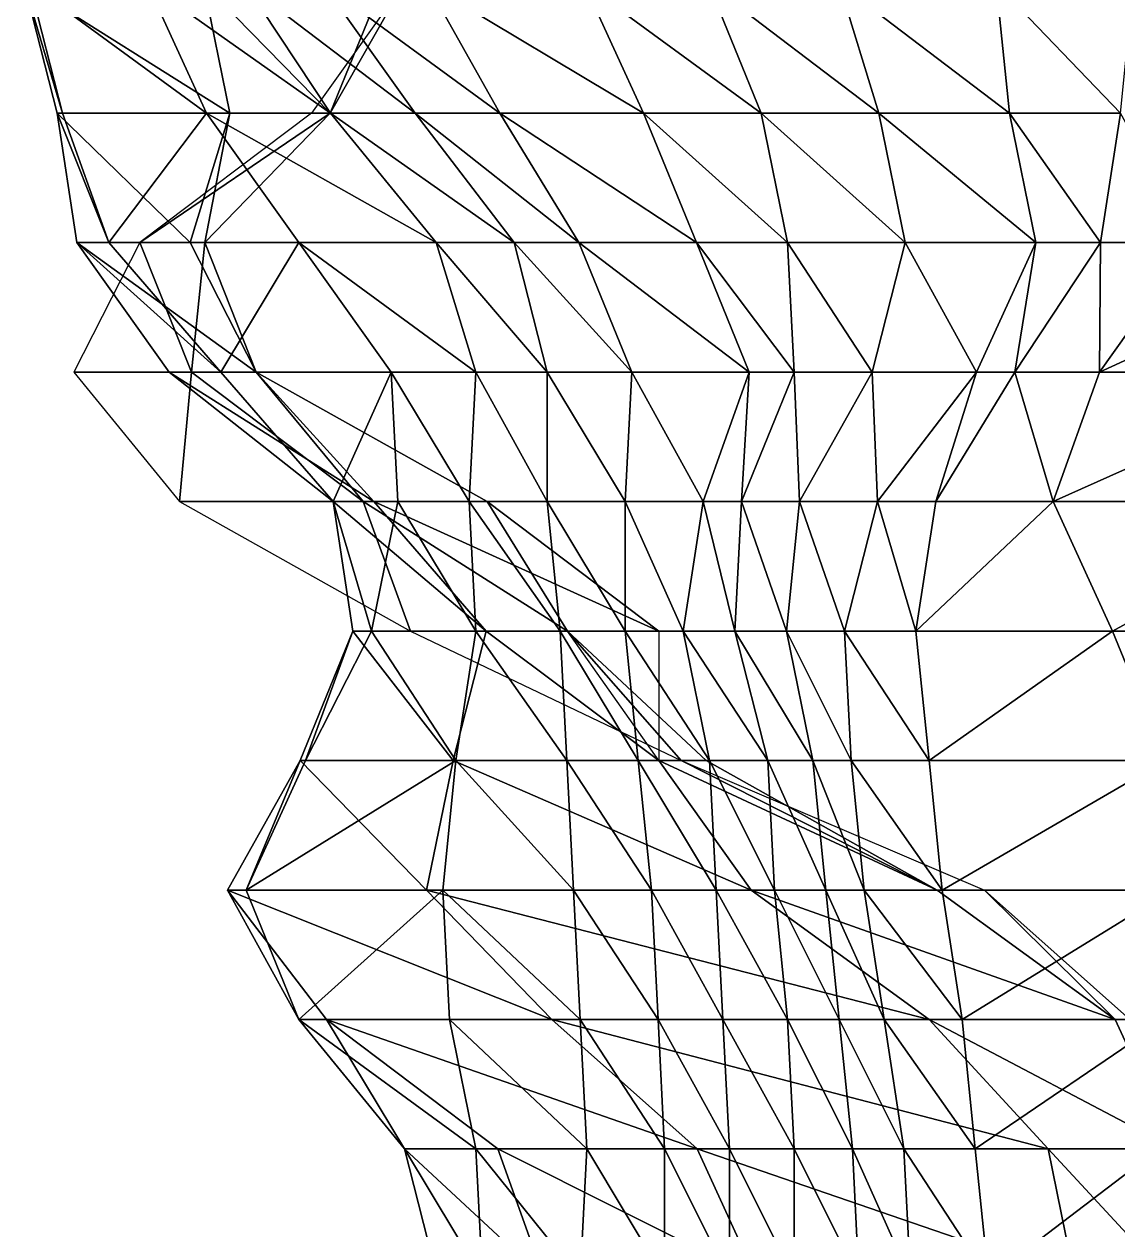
# Model space of a CAD drawing. Header units: metres. Extents: x -137 to 231, y -240 to 234.
# Drawn here: x -136 to -85.4, y 122.3 to 178.1 of the extents above; entities that cross this region are included whole.
import ezdxf

# ---------------------------------------------------------------- set-up
doc = ezdxf.new("R2010")
doc.units = ezdxf.units.M

msp = doc.modelspace()

# ---------------------------------------------------------------- linework, layer by layer
for points in [[(-126.49094, 174, -133.074), (-134.49457, 174, -144.62311), (-136.02284, 180, -145.50546), (-136.02274, 180.0001, -145.50536)], [(-126.49094, 174, -133.074), (-136.02284, 180, -145.50546), (-127.71356, 180, -133.77989), (-127.71346, 180.0001, -133.77979)], [(-136.02284, 180, -145.50546), (-134.24547, 174, -151.40749), (-135.77374, 180, -152.28984), (-135.77364, 180.0001, -152.28973)], [(-136.02284, 180, -145.50546), (-134.49457, 174, -144.62311), (-134.24547, 174, -151.40749), (-134.24536, 174.0001, -151.40738)], [(-135.77374, 180, -152.28984), (-127.57759, 174, -154.486), (-130.32849, 180, -156.07423), (-130.32838, 180.0001, -156.07413)], [(-135.77374, 180, -152.28984), (-134.24547, 174, -151.40749), (-127.57759, 174, -154.486), (-127.57749, 174.0001, -154.48589)], [(-130.32849, 180, -156.07423), (-121.82668, 174, -158.09392), (-125.80022, 180, -160.38803), (-125.80012, 180.0001, -160.38792)], [(-130.32849, 180, -156.07423), (-127.57759, 174, -154.486), (-121.82668, 174, -158.09392), (-121.826584, 174.0001, -158.09381)], [(-121.84954, 174, -123.466095), (-126.49094, 174, -133.074), (-127.71356, 180, -133.77989), (-127.71346, 180.0001, -133.77979)], [(-121.84954, 174, -123.466095), (-127.71356, 180, -133.77989), (-119.40429, 180, -122.05433), (-119.40419, 180.0001, -122.05423)], [(-125.80022, 180, -160.38803), (-117.90972, 174, -162.76065), (-122.1889, 180, -165.23125), (-122.188805, 180.0001, -165.23114)], [(-125.80022, 180, -160.38803), (-121.82668, 174, -158.09392), (-117.90972, 174, -162.76065), (-117.90962, 174.0001, -162.76054)], [(-118.43076, 180, -114.56406), (-122.709946, 174, -117.034645), (-121.84954, 174, -123.466095), (-121.84944, 174.0001, -123.465996)], [(-122.1889, 180, -165.23125), (-113.99275, 174, -167.4274), (-117.354965, 180, -169.36858), (-117.354866, 180.0001, -169.36847)], [(-122.1889, 180, -165.23125), (-117.90972, 174, -162.76065), (-113.99275, 174, -167.4274), (-113.99265, 174.0001, -167.42729)], [(-118.43076, 180, -114.56406), (-121.84954, 174, -123.466095), (-119.40429, 180, -122.05433), (-119.40419, 180.0001, -122.05423)], [(-117.354965, 180, -169.36858), (-107.324875, 174, -170.5059), (-110.07578, 180, -172.09413), (-110.07568, 180.0001, -172.09402)], [(-117.354965, 180, -169.36858), (-113.99275, 174, -167.4274), (-107.324875, 174, -170.5059), (-107.324776, 174.0001, -170.5058)], [(-110.07578, 180, -172.09413), (-101.87963, 174, -174.29028), (-104.324875, 180, -175.70206), (-104.324776, 180.0001, -175.70195)], [(-110.07578, 180, -172.09413), (-107.324875, 174, -170.5059), (-101.87963, 174, -174.29028), (-101.87953, 174.0001, -174.29018)], [(-104.324875, 180, -175.70206), (-96.43439, 174, -178.07468), (-98.26832, 180, -179.1335), (-98.26822, 180.0001, -179.13339)], [(-104.324875, 180, -175.70206), (-101.87963, 174, -174.29028), (-96.43439, 174, -178.07468), (-96.43429, 174.0001, -178.07457)], [(-98.26832, 180, -179.1335), (-90.37782, 174, -181.50613), (-90.989136, 180, -181.85907), (-90.98904, 180.0001, -181.85896)], [(-98.26832, 180, -179.1335), (-96.43439, 174, -178.07468), (-90.37782, 174, -181.50613), (-90.37772, 174.0001, -181.50603)], [(-90.989136, 180, -181.85907), (-85.238235, 174, -185.46698), (-84.62692, 180, -185.11404), (-84.62682, 180.0001, -185.11394)], [(-90.989136, 180, -181.85907), (-90.37782, 174, -181.50613), (-85.238235, 174, -185.46698), (-85.23814, 174.0001, -185.46687)], [(-128.32487, 168, -134.13283), (-133.57759, 168, -144.09369), (-134.49457, 174, -144.62311), (-134.49446, 174.0001, -144.623)], [(-128.32487, 168, -134.13283), (-134.49457, 174, -144.62311), (-126.49094, 174, -133.074), (-126.49084, 174.0001, -133.0739)], [(-134.49457, 174, -144.62311), (-132.10587, 168, -150.1722), (-134.24547, 174, -151.40749), (-134.24536, 174.0001, -151.40738)], [(-134.49457, 174, -144.62311), (-133.57759, 168, -144.09369), (-132.10587, 168, -150.1722), (-132.10576, 168.0001, -150.17209)], [(-132.10587, 168, -150.1722), (-127.57759, 174, -154.486), (-134.24547, 174, -151.40749), (-134.24536, 174.0001, -151.40738)], [(-132.10587, 168, -150.1722), (-123.29841, 168, -152.01541), (-127.57759, 174, -154.486), (-127.57749, 174.0001, -154.48589)], [(-130.657, 168, -121.62288), (-127.657005, 168, -126.81903), (-121.84954, 174, -123.466095), (-121.84944, 174.0001, -123.465996)], [(-130.657, 168, -121.62288), (-121.84954, 174, -123.466095), (-122.709946, 174, -117.034645), (-122.70985, 174.0001, -117.034546)], [(-127.657005, 168, -126.81903), (-128.32487, 168, -134.13283), (-126.49094, 174, -133.074), (-126.49084, 174.0001, -133.0739)], [(-127.657005, 168, -126.81903), (-126.49094, 174, -133.074), (-121.84954, 174, -123.466095), (-121.84944, 174.0001, -123.465996)], [(-127.57759, 174, -154.486), (-116.93619, 168, -155.27039), (-121.82668, 174, -158.09392), (-121.826584, 174.0001, -158.09381)], [(-127.57759, 174, -154.486), (-123.29841, 168, -152.01541), (-116.93619, 168, -155.27039), (-116.93609, 168.0001, -155.27028)], [(-121.82668, 174, -158.09392), (-113.324875, 168, -160.1136), (-117.90972, 174, -162.76065), (-117.90962, 174.0001, -162.76054)], [(-121.82668, 174, -158.09392), (-116.93619, 168, -155.27039), (-113.324875, 168, -160.1136), (-113.324776, 168.0001, -160.1135)], [(-117.90972, 174, -162.76065), (-110.324875, 168, -165.30975), (-113.99275, 174, -167.4274), (-113.99265, 174.0001, -167.42729)], [(-117.90972, 174, -162.76065), (-113.324875, 168, -160.1136), (-110.324875, 168, -165.30975), (-110.324776, 168.0001, -165.30965)], [(-113.99275, 174, -167.4274), (-104.87963, 168, -169.09413), (-107.324875, 174, -170.5059), (-107.324776, 174.0001, -170.5058)], [(-113.99275, 174, -167.4274), (-110.324875, 168, -165.30975), (-104.87963, 168, -169.09413), (-104.87953, 168.0001, -169.09402)], [(-107.324875, 174, -170.5059), (-100.657005, 168, -173.58441), (-101.87963, 174, -174.29028), (-101.87953, 174.0001, -174.29018)], [(-107.324875, 174, -170.5059), (-104.87963, 168, -169.09413), (-100.657005, 168, -173.58441), (-100.656906, 168.0001, -173.5843)], [(-101.87963, 174, -174.29028), (-95.211754, 168, -177.3688), (-96.43439, 174, -178.07468), (-96.43429, 174.0001, -178.07457)], [(-101.87963, 174, -174.29028), (-100.657005, 168, -173.58441), (-95.211754, 168, -177.3688), (-95.211655, 168.0001, -177.3687)], [(-96.43439, 174, -178.07468), (-89.1552, 168, -180.80025), (-90.37782, 174, -181.50613), (-90.37772, 174.0001, -181.50603)], [(-96.43439, 174, -178.07468), (-95.211754, 168, -177.3688), (-89.1552, 168, -180.80025), (-89.1551, 168.0001, -180.80014)], [(-90.37782, 174, -181.50613), (-86.1552, 168, -185.9964), (-85.238235, 174, -185.46698), (-85.23814, 174.0001, -185.46687)], [(-90.37782, 174, -181.50613), (-89.1552, 168, -180.80025), (-86.1552, 168, -185.9964), (-86.1551, 168.0001, -185.99629)], [(-85.238235, 174, -185.46698), (-86.1552, 168, -185.9964), (-81.93257, 168, -190.48666), (-81.93247, 168.0001, -190.48656)], [(-130.657, 168, -121.62288), (-133.71356, 162, -123.38759), (-128.26831, 162, -127.171974), (-128.2682, 162.0001, -127.171875)], [(-125.26832, 162, -132.36813), (-129.2984, 162, -141.62311), (-133.57759, 168, -144.09369), (-133.57748, 168.0001, -144.09358)], [(-125.26832, 162, -132.36813), (-133.57759, 168, -144.09369), (-128.32487, 168, -134.13283), (-128.32477, 168.0001, -134.13272)], [(-133.57759, 168, -144.09369), (-126.90971, 162, -147.1722), (-132.10587, 168, -150.1722), (-132.10576, 168.0001, -150.17209)], [(-133.57759, 168, -144.09369), (-129.2984, 162, -141.62311), (-126.90971, 162, -147.1722), (-126.909615, 162.0001, -147.17209)], [(-126.90971, 162, -147.1722), (-123.29841, 168, -152.01541), (-132.10587, 168, -150.1722), (-132.10576, 168.0001, -150.17209)], [(-130.657, 168, -121.62288), (-128.26831, 162, -127.171974), (-127.657005, 168, -126.81903), (-127.656906, 168.0001, -126.81893)], [(-127.657005, 168, -126.81903), (-125.26832, 162, -132.36813), (-128.32487, 168, -134.13283), (-128.32477, 168.0001, -134.13272)], [(-127.657005, 168, -126.81903), (-128.26831, 162, -127.171974), (-125.26832, 162, -132.36813), (-125.26822, 162.0001, -132.36803)], [(-126.90971, 162, -147.1722), (-119.019226, 162, -149.54482), (-123.29841, 168, -152.01541), (-123.29831, 168.0001, -152.0153)], [(-123.29841, 168, -152.01541), (-115.10225, 162, -154.21156), (-116.93619, 168, -155.27039), (-116.93609, 168.0001, -155.27028)], [(-123.29841, 168, -152.01541), (-119.019226, 162, -149.54482), (-115.10225, 162, -154.21156), (-115.10215, 162.0001, -154.21146)], [(-116.93619, 168, -155.27039), (-111.7966, 162, -159.23125), (-113.324875, 168, -160.1136), (-113.324776, 168.0001, -160.1135)], [(-116.93619, 168, -155.27039), (-115.10225, 162, -154.21156), (-111.7966, 162, -159.23125), (-111.7965, 162.0001, -159.23114)], [(-113.324875, 168, -160.1136), (-107.87963, 162, -163.89798), (-110.324875, 168, -165.30975), (-110.324776, 168.0001, -165.30965)], [(-113.324875, 168, -160.1136), (-111.7966, 162, -159.23125), (-107.87963, 162, -163.89798), (-107.87953, 162.0001, -163.89787)], [(-110.324875, 168, -165.30975), (-102.43439, 162, -167.68237), (-104.87963, 168, -169.09413), (-104.87953, 168.0001, -169.09402)], [(-110.324875, 168, -165.30975), (-107.87963, 162, -163.89798), (-102.43439, 162, -167.68237), (-102.43429, 162.0001, -167.68227)], [(-104.87963, 168, -169.09413), (-100.35135, 162, -173.40793), (-100.657005, 168, -173.58441), (-100.656906, 168.0001, -173.5843)], [(-104.87963, 168, -169.09413), (-102.43439, 162, -167.68237), (-100.35135, 162, -173.40793), (-100.35125, 162.0001, -173.40782)], [(-100.657005, 168, -173.58441), (-96.740036, 162, -178.25116), (-95.211754, 168, -177.3688), (-95.211655, 168.0001, -177.3687)], [(-100.657005, 168, -173.58441), (-100.35135, 162, -173.40793), (-96.740036, 162, -178.25116), (-96.73994, 162.0001, -178.25105)], [(-95.211754, 168, -177.3688), (-96.740036, 162, -178.25116), (-91.906105, 162, -182.38849), (-91.906006, 162.0001, -182.38838)], [(-95.211754, 168, -177.3688), (-91.906105, 162, -182.38849), (-89.1552, 168, -180.80025), (-89.1551, 168.0001, -180.80014)], [(-89.1552, 168, -180.80025), (-91.906105, 162, -182.38849), (-90.12873, 162, -188.29053), (-90.12863, 162.0001, -188.29042)], [(-89.1552, 168, -180.80025), (-90.12873, 162, -188.29053), (-86.1552, 168, -185.9964), (-86.1551, 168.0001, -185.99629)], [(-86.1552, 168, -185.9964), (-90.12873, 162, -188.29053), (-86.211754, 162, -192.95724), (-86.211655, 162.0001, -192.95714)], [(-86.1552, 168, -185.9964), (-86.211754, 162, -192.95724), (-81.93257, 168, -190.48666), (-81.93247, 168.0001, -190.48656)], [(-86.211754, 162, -192.95724), (-74.959045, 162, -193.3887), (-73.12511, 168, -192.32988), (-73.12501, 168.0001, -192.32977)], [(-86.211754, 162, -192.95724), (-73.12511, 168, -192.32988), (-81.93257, 168, -190.48666), (-81.93247, 168.0001, -190.48656)], [(-128.26831, 162, -127.171974), (-133.71356, 162, -123.38759), (-128.82307, 156, -120.56406), (-128.82297, 156.0001, -120.56396)], [(-119.823074, 156, -136.15251), (-129.2984, 162, -141.62311), (-125.26832, 162, -132.36813), (-125.26822, 162.0001, -132.36803)], [(-121.71356, 156, -144.1722), (-126.90971, 162, -147.1722), (-129.2984, 162, -141.62311), (-129.2983, 162.0001, -141.623)], [(-121.71356, 156, -144.1722), (-129.2984, 162, -141.62311), (-119.823074, 156, -136.15251), (-119.822975, 156.0001, -136.1524)], [(-128.26831, 162, -127.171974), (-128.82307, 156, -120.56406), (-120.32126, 156, -122.58374), (-120.32116, 156.0001, -122.58364)], [(-125.26832, 162, -132.36813), (-128.26831, 162, -127.171974), (-120.32126, 156, -122.58374), (-120.32116, 156.0001, -122.58364)], [(-119.019226, 162, -149.54482), (-126.90971, 162, -147.1722), (-121.71356, 156, -144.1722), (-121.71346, 156.0001, -144.17209)], [(-125.26832, 162, -132.36813), (-120.32126, 156, -122.58374), (-114.57036, 156, -126.19166), (-114.57026, 156.0001, -126.19156)], [(-119.823074, 156, -136.15251), (-125.26832, 162, -132.36813), (-114.57036, 156, -126.19166), (-114.57026, 156.0001, -126.19156)], [(-119.019226, 162, -149.54482), (-121.71356, 156, -144.1722), (-118.71356, 156, -149.36835), (-118.71346, 156.0001, -149.36824)], [(-119.019226, 162, -149.54482), (-115.40791, 156, -154.38803), (-115.10225, 162, -154.21156), (-115.10215, 162.0001, -154.21146)], [(-119.019226, 162, -149.54482), (-118.71356, 156, -149.36835), (-115.40791, 156, -154.38803), (-115.407814, 156.0001, -154.38792)], [(-115.10225, 162, -154.21156), (-115.40791, 156, -154.38803), (-111.7966, 156, -159.23125), (-111.7965, 156.0001, -159.23114)], [(-115.10225, 162, -154.21156), (-111.7966, 156, -159.23125), (-111.7966, 162, -159.23125), (-111.7965, 162.0001, -159.23114)], [(-111.7966, 162, -159.23125), (-108.18529, 156, -164.07446), (-107.87963, 162, -163.89798), (-107.87953, 162.0001, -163.89787)], [(-111.7966, 162, -159.23125), (-111.7966, 156, -159.23125), (-108.18529, 156, -164.07446), (-108.18519, 156.0001, -164.07436)], [(-107.87963, 162, -163.89798), (-108.18529, 156, -164.07446), (-104.573975, 156, -168.91766), (-104.573875, 156.0001, -168.91756)], [(-107.87963, 162, -163.89798), (-104.573975, 156, -168.91766), (-102.43439, 162, -167.68237), (-102.43429, 162.0001, -167.68227)], [(-102.43439, 162, -167.68237), (-104.573975, 156, -168.91766), (-102.7966, 156, -174.8197), (-102.7965, 156.0001, -174.8196)], [(-102.43439, 162, -167.68237), (-102.7966, 156, -174.8197), (-100.35135, 162, -173.40793), (-100.35125, 162.0001, -173.40782)], [(-100.35135, 162, -173.40793), (-102.7966, 156, -174.8197), (-100.10226, 156, -180.19232), (-100.10216, 156.0001, -180.19221)], [(-100.35135, 162, -173.40793), (-100.10226, 156, -180.19232), (-96.740036, 162, -178.25116), (-96.73994, 162.0001, -178.25105)], [(-96.740036, 162, -178.25116), (-100.10226, 156, -180.19232), (-96.490944, 156, -185.03554), (-96.490845, 156.0001, -185.03543)], [(-96.740036, 162, -178.25116), (-96.490944, 156, -185.03554), (-91.906105, 162, -182.38849), (-91.906006, 162.0001, -182.38838)], [(-91.906105, 162, -182.38849), (-96.490944, 156, -185.03554), (-93.7966, 156, -190.40817), (-93.7965, 156.0001, -190.40807)], [(-91.906105, 162, -182.38849), (-93.7966, 156, -190.40817), (-90.12873, 162, -188.29053), (-90.12863, 162.0001, -188.29042)], [(-90.12873, 162, -188.29053), (-93.7966, 156, -190.40817), (-88.35135, 156, -194.19255), (-88.35125, 156.0001, -194.19244)], [(-90.12873, 162, -188.29053), (-88.35135, 156, -194.19255), (-86.211754, 162, -192.95724), (-86.211655, 162.0001, -192.95714)], [(-88.35135, 156, -194.19255), (-74.65338, 156, -193.21222), (-74.959045, 162, -193.3887), (-74.95895, 162.0001, -193.3886)], [(-88.35135, 156, -194.19255), (-74.959045, 162, -193.3887), (-86.211754, 162, -192.95724), (-86.211655, 162.0001, -192.95714)], [(-120.32126, 156, -122.58374), (-128.82307, 156, -120.56406), (-118.12511, 150, -114.38759), (-118.12501, 150.0001, -114.38749)], [(-114.626915, 150, -133.15251), (-120.7966, 150, -143.64279), (-121.71356, 156, -144.1722), (-121.71346, 156.0001, -144.17209)], [(-114.626915, 150, -133.15251), (-121.71356, 156, -144.1722), (-119.823074, 156, -136.15251), (-119.822975, 156.0001, -136.1524)], [(-121.71356, 156, -144.1722), (-119.93619, 150, -150.07423), (-118.71356, 156, -149.36835), (-118.71346, 156.0001, -149.36824)], [(-121.71356, 156, -144.1722), (-120.7966, 150, -143.64279), (-119.93619, 150, -150.07423), (-119.93609, 150.0001, -150.07413)], [(-120.32126, 156, -122.58374), (-118.12511, 150, -114.38759), (-110.84592, 150, -117.11315), (-110.84582, 150.0001, -117.11305)], [(-114.57036, 156, -126.19166), (-120.32126, 156, -122.58374), (-110.84592, 150, -117.11315), (-110.84582, 150.0001, -117.11305)], [(-118.71356, 156, -149.36835), (-119.93619, 150, -150.07423), (-115.10225, 150, -154.21156), (-115.10215, 150.0001, -154.21146)], [(-106.62329, 150, -121.603424), (-114.626915, 150, -133.15251), (-119.823074, 156, -136.15251), (-119.822975, 156.0001, -136.1524)], [(-106.62329, 150, -121.603424), (-119.823074, 156, -136.15251), (-114.57036, 156, -126.19166), (-114.57026, 156.0001, -126.19156)], [(-118.71356, 156, -149.36835), (-115.10225, 150, -154.21156), (-115.40791, 156, -154.38803), (-115.407814, 156.0001, -154.38792)], [(-115.40791, 156, -154.38803), (-111.18529, 150, -158.8783), (-111.7966, 156, -159.23125), (-111.7965, 156.0001, -159.23114)], [(-115.40791, 156, -154.38803), (-115.10225, 150, -154.21156), (-111.18529, 150, -158.8783), (-111.18519, 150.0001, -158.87819)], [(-114.57036, 156, -126.19166), (-110.84592, 150, -117.11315), (-106.62329, 150, -121.603424), (-106.62319, 150.0001, -121.603325)], [(-111.7966, 156, -159.23125), (-108.18529, 150, -164.07446), (-108.18529, 156, -164.07446), (-108.18519, 156.0001, -164.07436)], [(-111.7966, 156, -159.23125), (-111.18529, 150, -158.8783), (-108.18529, 150, -164.07446), (-108.18519, 150.0001, -164.07436)], [(-108.18529, 156, -164.07446), (-105.490944, 150, -169.44708), (-104.573975, 156, -168.91766), (-104.573875, 156.0001, -168.91756)], [(-108.18529, 156, -164.07446), (-108.18529, 150, -164.07446), (-105.490944, 150, -169.44708), (-105.490845, 150.0001, -169.44698)], [(-104.573975, 156, -168.91766), (-105.490944, 150, -169.44708), (-103.10225, 150, -174.99617), (-103.10215, 150.0001, -174.99606)], [(-104.573975, 156, -168.91766), (-103.10225, 150, -174.99617), (-102.7966, 156, -174.8197), (-102.7965, 156.0001, -174.8196)], [(-102.7966, 156, -174.8197), (-103.10225, 150, -174.99617), (-100.71357, 150, -180.54526), (-100.71347, 150.0001, -180.54515)], [(-102.7966, 156, -174.8197), (-100.71357, 150, -180.54526), (-100.10226, 156, -180.19232), (-100.10216, 156.0001, -180.19221)], [(-100.10226, 156, -180.19232), (-100.71357, 150, -180.54526), (-98.019226, 150, -185.9179), (-98.01913, 150.0001, -185.91779)], [(-100.10226, 156, -180.19232), (-98.019226, 150, -185.9179), (-96.490944, 156, -185.03554), (-96.490845, 156.0001, -185.03543)], [(-96.490944, 156, -185.03554), (-98.019226, 150, -185.9179), (-94.71357, 150, -190.93758), (-94.71347, 150.0001, -190.93747)], [(-96.490944, 156, -185.03554), (-94.71357, 150, -190.93758), (-93.7966, 156, -190.40817), (-93.7965, 156.0001, -190.40807)], [(-94.71357, 150, -190.93758), (-85.60045, 150, -192.60431), (-88.35135, 156, -194.19255), (-88.35125, 156.0001, -194.19244)], [(-94.71357, 150, -190.93758), (-88.35135, 156, -194.19255), (-93.7966, 156, -190.40817), (-93.7965, 156.0001, -190.40807)], [(-85.60045, 150, -192.60431), (-74.65338, 156, -193.21222), (-88.35135, 156, -194.19255), (-88.35125, 156.0001, -194.19244)], [(-85.60045, 150, -192.60431), (-67.6233, 150, -189.15341), (-74.65338, 156, -193.21222), (-74.65328, 156.0001, -193.21211)], [(-116.1552, 144, -134.03487), (-123.241844, 144, -145.05455), (-120.7966, 150, -143.64279), (-120.7965, 150.0001, -143.64268)], [(-120.7966, 150, -143.64279), (-123.241844, 144, -145.05455), (-122.99275, 144, -151.83893), (-122.99265, 144.0001, -151.83882)], [(-120.7966, 150, -143.64279), (-122.99275, 144, -151.83893), (-119.93619, 150, -150.07423), (-119.93609, 150.0001, -150.07413)], [(-119.93619, 150, -150.07423), (-122.99275, 144, -151.83893), (-116.019226, 144, -154.74097), (-116.01913, 144.0001, -154.74086)], [(-116.1552, 144, -134.03487), (-120.7966, 150, -143.64279), (-114.626915, 150, -133.15251), (-114.626816, 150.0001, -133.1524)], [(-119.93619, 150, -150.07423), (-116.019226, 144, -154.74097), (-115.10225, 150, -154.21156), (-115.10215, 150.0001, -154.21146)], [(-110.84592, 150, -117.11315), (-118.12511, 150, -114.38759), (-105.593216, 144, -107.1523), (-105.59312, 144.0001, -107.1522)], [(-106.62329, 144, -121.603424), (-116.1552, 144, -134.03487), (-114.626915, 150, -133.15251), (-114.626816, 150.0001, -133.1524)], [(-115.10225, 150, -154.21156), (-116.019226, 144, -154.74097), (-110.87963, 144, -158.70183), (-110.87953, 144.0001, -158.70172)], [(-115.10225, 150, -154.21156), (-110.87963, 144, -158.70183), (-111.18529, 150, -158.8783), (-111.18519, 150.0001, -158.87819)], [(-106.62329, 144, -121.603424), (-114.626915, 150, -133.15251), (-106.62329, 150, -121.603424), (-106.62319, 150.0001, -121.603325)], [(-111.18529, 150, -158.8783), (-107.573975, 144, -163.72151), (-108.18529, 150, -164.07446), (-108.18519, 150.0001, -164.07436)], [(-111.18529, 150, -158.8783), (-110.87963, 144, -158.70183), (-107.573975, 144, -163.72151), (-107.573875, 144.0001, -163.7214)], [(-104.42714, 144, -113.40727), (-106.62329, 144, -121.603424), (-110.84592, 150, -117.11315), (-110.84582, 150.0001, -117.11305)], [(-110.84592, 150, -117.11315), (-105.593216, 144, -107.1523), (-104.42714, 144, -113.40727), (-104.42704, 144.0001, -113.40717)], [(-108.18529, 150, -164.07446), (-104.26832, 144, -168.7412), (-105.490944, 150, -169.44708), (-105.490845, 150.0001, -169.44698)], [(-108.18529, 150, -164.07446), (-107.573975, 144, -163.72151), (-104.26832, 144, -168.7412), (-104.26822, 144.0001, -168.74109)], [(-105.490944, 150, -169.44708), (-101.573975, 144, -174.11382), (-103.10225, 150, -174.99617), (-103.10215, 150.0001, -174.99606)], [(-105.490944, 150, -169.44708), (-104.26832, 144, -168.7412), (-101.573975, 144, -174.11382), (-101.573875, 144.0001, -174.11371)], [(-103.10225, 150, -174.99617), (-99.490944, 144, -179.83939), (-100.71357, 150, -180.54526), (-100.71347, 150.0001, -180.54515)], [(-103.10225, 150, -174.99617), (-101.573975, 144, -174.11382), (-99.490944, 144, -179.83939), (-99.490845, 144.0001, -179.83928)], [(-100.71357, 150, -180.54526), (-97.71357, 144, -185.74142), (-98.019226, 150, -185.9179), (-98.01913, 150.0001, -185.91779)], [(-100.71357, 150, -180.54526), (-99.490944, 144, -179.83939), (-97.71357, 144, -185.74142), (-97.71347, 144.0001, -185.74132)], [(-98.019226, 150, -185.9179), (-94.10226, 144, -190.58463), (-94.71357, 150, -190.93758), (-94.71347, 150.0001, -190.93747)], [(-98.019226, 150, -185.9179), (-97.71357, 144, -185.74142), (-94.10226, 144, -190.58463), (-94.10216, 144.0001, -190.58452)], [(-94.10226, 144, -190.58463), (-85.60045, 150, -192.60431), (-94.71357, 150, -190.93758), (-94.71347, 150.0001, -190.93747)], [(-94.10226, 144, -190.58463), (-83.1552, 144, -191.19255), (-85.60045, 150, -192.60431), (-85.60035, 150.0001, -192.6042)], [(-83.1552, 144, -191.19255), (-67.6233, 150, -189.15341), (-85.60045, 150, -192.60431), (-85.60035, 150.0001, -192.6042)], [(-117.37782, 138, -134.74075), (-126.604065, 138, -146.99573), (-123.241844, 144, -145.05455), (-123.241745, 144.0001, -145.05444)], [(-123.241844, 144, -145.05455), (-126.604065, 138, -146.99573), (-125.74365, 138, -153.42717), (-125.74355, 138.0001, -153.42706)], [(-123.241844, 144, -145.05455), (-125.74365, 138, -153.42717), (-122.99275, 144, -151.83893), (-122.99265, 144.0001, -151.83882)], [(-125.74365, 138, -153.42717), (-116.63054, 138, -155.09392), (-116.019226, 144, -154.74097), (-116.01913, 144.0001, -154.74086)], [(-125.74365, 138, -153.42717), (-116.019226, 144, -154.74097), (-122.99275, 144, -151.83893), (-122.99265, 144.0001, -151.83882)], [(-117.37782, 138, -134.74075), (-123.241844, 144, -145.05455), (-116.1552, 144, -134.03487), (-116.1551, 144.0001, -134.03476)], [(-102.34412, 138, -119.132835), (-117.37782, 138, -134.74075), (-116.1552, 144, -134.03487), (-116.1551, 144.0001, -134.03476)], [(-116.019226, 144, -154.74097), (-116.63054, 138, -155.09392), (-110.573975, 138, -158.52536), (-110.573875, 138.0001, -158.52525)], [(-102.34412, 138, -119.132835), (-116.1552, 144, -134.03487), (-106.62329, 144, -121.603424), (-106.62319, 144.0001, -121.603325)], [(-116.019226, 144, -154.74097), (-110.573975, 138, -158.52536), (-110.87963, 144, -158.70183), (-110.87953, 144.0001, -158.70172)], [(-110.87963, 144, -158.70183), (-106.96266, 138, -163.36858), (-107.573975, 144, -163.72151), (-107.573875, 144.0001, -163.7214)], [(-110.87963, 144, -158.70183), (-110.573975, 138, -158.52536), (-106.96266, 138, -163.36858), (-106.96256, 138.0001, -163.36847)], [(-107.573975, 144, -163.72151), (-103.96266, 138, -168.56473), (-104.26832, 144, -168.7412), (-104.26822, 144.0001, -168.74109)], [(-107.573975, 144, -163.72151), (-106.96266, 138, -163.36858), (-103.96266, 138, -168.56473), (-103.96256, 138.0001, -168.56462)], [(-93.72919, 138, -107.230804), (-102.34412, 138, -119.132835), (-106.62329, 144, -121.603424), (-106.62319, 144.0001, -121.603325)], [(-93.72919, 138, -107.230804), (-106.62329, 144, -121.603424), (-104.42714, 144, -113.40727), (-104.42704, 144.0001, -113.40717)], [(-93.72919, 138, -107.230804), (-104.42714, 144, -113.40727), (-105.593216, 144, -107.1523), (-105.59312, 144.0001, -107.1522)], [(-93.72919, 138, -107.230804), (-105.593216, 144, -107.1523), (-91.53303, 138, -99.034645), (-91.53293, 138.0001, -99.034546)], [(-104.26832, 144, -168.7412), (-101.26832, 138, -173.93735), (-101.573975, 144, -174.11382), (-101.573875, 144.0001, -174.11371)], [(-104.26832, 144, -168.7412), (-103.96266, 138, -168.56473), (-101.26832, 138, -173.93735), (-101.26822, 138.0001, -173.93724)], [(-101.573975, 144, -174.11382), (-98.87963, 138, -179.48645), (-99.490944, 144, -179.83939), (-99.490845, 144.0001, -179.83928)], [(-101.573975, 144, -174.11382), (-101.26832, 138, -173.93735), (-98.87963, 138, -179.48645), (-98.87953, 138.0001, -179.48634)], [(-99.490944, 144, -179.83939), (-97.10226, 138, -185.38847), (-97.71357, 144, -185.74142), (-97.71347, 144.0001, -185.74132)], [(-99.490944, 144, -179.83939), (-98.87963, 138, -179.48645), (-97.10226, 138, -185.38847), (-97.10216, 138.0001, -185.38837)], [(-97.71357, 144, -185.74142), (-93.490944, 138, -190.23169), (-94.10226, 144, -190.58463), (-94.10216, 144.0001, -190.58452)], [(-97.71357, 144, -185.74142), (-97.10226, 138, -185.38847), (-93.490944, 138, -190.23169), (-93.490845, 138.0001, -190.23158)], [(-93.490944, 138, -190.23169), (-83.1552, 144, -191.19255), (-94.10226, 144, -190.58463), (-94.10216, 144.0001, -190.58452)], [(-93.490944, 138, -190.23169), (-82.84955, 138, -191.01608), (-83.1552, 144, -191.19255), (-83.1551, 144.0001, -191.19244)], [(-111.57036, 132, -131.38782), (-122.019226, 132, -144.34866), (-126.604065, 138, -146.99573), (-126.603966, 138.0001, -146.99562)], [(-111.57036, 132, -131.38782), (-126.604065, 138, -146.99573), (-117.37782, 138, -134.74075), (-117.37772, 138.0001, -134.74065)], [(-126.604065, 138, -146.99573), (-123.29841, 132, -152.01541), (-125.74365, 138, -153.42717), (-125.74355, 138.0001, -153.42706)], [(-126.604065, 138, -146.99573), (-122.019226, 132, -144.34866), (-123.29841, 132, -152.01541), (-123.29831, 132.0001, -152.0153)], [(-123.29841, 132, -152.01541), (-116.63054, 138, -155.09392), (-125.74365, 138, -153.42717), (-125.74355, 138.0001, -153.42706)], [(-123.29841, 132, -152.01541), (-116.324875, 132, -154.91745), (-116.63054, 138, -155.09392), (-116.63044, 138.0001, -155.09381)], [(-94.0914, 132, -114.368126), (-111.57036, 132, -131.38782), (-117.37782, 138, -134.74075), (-117.37772, 138.0001, -134.74065)], [(-94.0914, 132, -114.368126), (-117.37782, 138, -134.74075), (-102.34412, 138, -119.132835), (-102.34402, 138.0001, -119.13274)], [(-116.63054, 138, -155.09392), (-110.26832, 132, -158.34889), (-110.573975, 138, -158.52536), (-110.573875, 138.0001, -158.52525)], [(-116.63054, 138, -155.09392), (-116.324875, 132, -154.91745), (-110.26832, 132, -158.34889), (-110.26822, 132.0001, -158.34879)], [(-110.573975, 138, -158.52536), (-106.657005, 132, -163.19211), (-106.96266, 138, -163.36858), (-106.96256, 138.0001, -163.36847)], [(-110.573975, 138, -158.52536), (-110.26832, 132, -158.34889), (-106.657005, 132, -163.19211), (-106.656906, 132.0001, -163.192)], [(-106.96266, 138, -163.36858), (-103.657005, 132, -168.38826), (-103.96266, 138, -168.56473), (-103.96256, 138.0001, -168.56462)], [(-106.96266, 138, -163.36858), (-106.657005, 132, -163.19211), (-103.657005, 132, -168.38826), (-103.656906, 132.0001, -168.38815)], [(-103.96266, 138, -168.56473), (-100.657005, 132, -173.58441), (-101.26832, 138, -173.93735), (-101.26822, 138.0001, -173.93724)], [(-103.96266, 138, -168.56473), (-103.657005, 132, -168.38826), (-100.657005, 132, -173.58441), (-100.656906, 132.0001, -173.5843)], [(-85.47647, 132, -102.466095), (-94.0914, 132, -114.368126), (-102.34412, 138, -119.132835), (-102.34402, 138.0001, -119.13274)], [(-85.47647, 132, -102.466095), (-102.34412, 138, -119.132835), (-93.72919, 138, -107.230804), (-93.72909, 138.0001, -107.230705)], [(-101.26832, 138, -173.93735), (-98.26832, 132, -179.1335), (-98.87963, 138, -179.48645), (-98.87953, 138.0001, -179.48634)], [(-101.26832, 138, -173.93735), (-100.657005, 132, -173.58441), (-98.26832, 132, -179.1335), (-98.26822, 132.0001, -179.13339)], [(-98.87963, 138, -179.48645), (-96.18529, 132, -184.85907), (-97.10226, 138, -185.38847), (-97.10216, 138.0001, -185.38837)], [(-98.87963, 138, -179.48645), (-98.26832, 132, -179.1335), (-96.18529, 132, -184.85907), (-96.18519, 132.0001, -184.85896)], [(-97.10226, 138, -185.38847), (-92.573975, 132, -189.70229), (-93.490944, 138, -190.23169), (-93.490845, 138.0001, -190.23158)], [(-97.10226, 138, -185.38847), (-96.18529, 132, -184.85907), (-92.573975, 132, -189.70229), (-92.573875, 132.0001, -189.70218)], [(-85.47647, 132, -102.466095), (-93.72919, 138, -107.230804), (-91.53303, 138, -99.034645), (-91.53293, 138.0001, -99.034546)], [(-92.573975, 132, -189.70229), (-82.84955, 138, -191.01608), (-93.490944, 138, -190.23169), (-93.490845, 138.0001, -190.23158)], [(-92.573975, 132, -189.70229), (-83.1552, 132, -191.19255), (-82.84955, 138, -191.01608), (-82.84945, 138.0001, -191.01598)], [(-85.47647, 132, -102.466095), (-91.53303, 138, -99.034645), (-84.80859, 132, -95.1523), (-84.808495, 132.0001, -95.1522)], [(-118.40791, 126, -149.19188), (-123.29841, 132, -152.01541), (-122.019226, 132, -144.34866), (-122.01913, 132.0001, -144.34856)], [(-123.29841, 132, -152.01541), (-115.10225, 126, -154.21156), (-116.324875, 132, -154.91745), (-116.324776, 132.0001, -154.91734)], [(-123.29841, 132, -152.01541), (-118.40791, 126, -149.19188), (-115.10225, 126, -154.21156), (-115.10215, 126.0001, -154.21146)], [(-104.84592, 126, -127.505455), (-114.07217, 126, -139.76044), (-122.019226, 132, -144.34866), (-122.01913, 132.0001, -144.34856)], [(-104.84592, 126, -127.505455), (-122.019226, 132, -144.34866), (-111.57036, 132, -131.38782), (-111.57026, 132.0001, -131.38771)], [(-118.40791, 126, -149.19188), (-122.019226, 132, -144.34866), (-114.07217, 126, -139.76044), (-114.07207, 126.0001, -139.76033)], [(-116.324875, 132, -154.91745), (-109.96266, 126, -158.17242), (-110.26832, 132, -158.34889), (-110.26822, 132.0001, -158.34879)], [(-116.324875, 132, -154.91745), (-115.10225, 126, -154.21156), (-109.96266, 126, -158.17242), (-109.96256, 126.0001, -158.17232)], [(-88.58959, 126, -111.19166), (-104.84592, 126, -127.505455), (-111.57036, 132, -131.38782), (-111.57026, 132.0001, -131.38771)], [(-88.58959, 126, -111.19166), (-111.57036, 132, -131.38782), (-94.0914, 132, -114.368126), (-94.0913, 132.0001, -114.36803)], [(-110.26832, 132, -158.34889), (-106.35135, 126, -163.01562), (-106.657005, 132, -163.19211), (-106.656906, 132.0001, -163.192)], [(-110.26832, 132, -158.34889), (-109.96266, 126, -158.17242), (-106.35135, 126, -163.01562), (-106.35125, 126.0001, -163.01552)], [(-106.657005, 132, -163.19211), (-103.35135, 126, -168.21179), (-103.657005, 132, -168.38826), (-103.656906, 132.0001, -168.38815)], [(-106.657005, 132, -163.19211), (-106.35135, 126, -163.01562), (-103.35135, 126, -168.21179), (-103.35125, 126.0001, -168.21169)], [(-103.657005, 132, -168.38826), (-100.35135, 126, -173.40793), (-100.657005, 132, -173.58441), (-100.656906, 132.0001, -173.5843)], [(-103.657005, 132, -168.38826), (-103.35135, 126, -168.21179), (-100.35135, 126, -173.40793), (-100.35125, 126.0001, -173.40782)], [(-100.657005, 132, -173.58441), (-97.657005, 126, -178.78056), (-98.26832, 132, -179.1335), (-98.26822, 132.0001, -179.13339)], [(-100.657005, 132, -173.58441), (-100.35135, 126, -173.40793), (-97.657005, 126, -178.78056), (-97.656906, 126.0001, -178.78046)], [(-98.26832, 132, -179.1335), (-95.26832, 126, -184.32965), (-96.18529, 132, -184.85907), (-96.18519, 132.0001, -184.85896)], [(-98.26832, 132, -179.1335), (-97.657005, 126, -178.78056), (-95.26832, 126, -184.32965), (-95.26822, 126.0001, -184.32954)], [(-96.18529, 132, -184.85907), (-91.96266, 126, -189.34933), (-92.573975, 132, -189.70229), (-92.573875, 132.0001, -189.70218)], [(-96.18529, 132, -184.85907), (-95.26832, 126, -184.32965), (-91.96266, 126, -189.34933), (-91.96256, 126.0001, -189.34923)], [(-82.72557, 126, -100.87786), (-88.58959, 126, -111.19166), (-94.0914, 132, -114.368126), (-94.0913, 132.0001, -114.36803)], [(-82.72557, 126, -100.87786), (-94.0914, 132, -114.368126), (-85.47647, 132, -102.466095), (-85.47637, 132.0001, -102.465996)], [(-91.96266, 126, -189.34933), (-83.1552, 132, -191.19255), (-92.573975, 132, -189.70229), (-92.573875, 132.0001, -189.70218)], [(-91.96266, 126, -189.34933), (-83.46086, 126, -191.36902), (-83.1552, 132, -191.19255), (-83.1551, 132.0001, -191.19244)], [(-84.80859, 132, -95.1523), (-82.72557, 126, -100.87786), (-85.47647, 132, -102.466095), (-85.47637, 132.0001, -102.465996)], [(-111.93257, 120, -138.52513), (-116.87963, 120, -148.30952), (-118.40791, 126, -149.19188), (-118.407814, 126.0001, -149.19177)], [(-111.93257, 120, -138.52513), (-118.40791, 126, -149.19188), (-114.07217, 126, -139.76044), (-114.07207, 126.0001, -139.76033)], [(-118.40791, 126, -149.19188), (-114.7966, 120, -154.0351), (-115.10225, 126, -154.21156), (-115.10215, 126.0001, -154.21146)], [(-118.40791, 126, -149.19188), (-116.87963, 120, -148.30952), (-114.7966, 120, -154.0351), (-114.7965, 120.0001, -154.03499)], [(-115.10225, 126, -154.21156), (-110.26832, 120, -158.34889), (-109.96266, 126, -158.17242), (-109.96256, 126.0001, -158.17232)], [(-115.10225, 126, -154.21156), (-114.7966, 120, -154.0351), (-110.26832, 120, -158.34889), (-110.26822, 120.0001, -158.34879)], [(-102.09502, 120, -125.91722), (-111.93257, 120, -138.52513), (-114.07217, 126, -139.76044), (-114.07207, 126.0001, -139.76033)], [(-102.09502, 120, -125.91722), (-114.07217, 126, -139.76044), (-104.84592, 126, -127.505455), (-104.84582, 126.0001, -127.505356)], [(-109.96266, 126, -158.17242), (-110.26832, 120, -158.34889), (-106.35135, 120, -163.01562), (-106.35125, 120.0001, -163.01552)], [(-109.96266, 126, -158.17242), (-106.35135, 120, -163.01562), (-106.35135, 126, -163.01562), (-106.35125, 126.0001, -163.01552)], [(-106.35135, 126, -163.01562), (-103.35135, 120, -168.21179), (-103.35135, 126, -168.21179), (-103.35125, 126.0001, -168.21169)], [(-106.35135, 126, -163.01562), (-106.35135, 120, -163.01562), (-103.35135, 120, -168.21179), (-103.35125, 120.0001, -168.21169)], [(-87.36697, 120, -110.48578), (-102.09502, 120, -125.91722), (-104.84592, 126, -127.505455), (-104.84582, 126.0001, -127.505356)], [(-87.36697, 120, -110.48578), (-104.84592, 126, -127.505455), (-88.58959, 126, -111.19166), (-88.58949, 126.0001, -111.19156)], [(-103.35135, 126, -168.21179), (-100.35135, 120, -173.40793), (-100.35135, 126, -173.40793), (-100.35125, 126.0001, -173.40782)], [(-103.35135, 126, -168.21179), (-103.35135, 120, -168.21179), (-100.35135, 120, -173.40793), (-100.35125, 120.0001, -173.40782)], [(-100.35135, 126, -173.40793), (-97.35135, 120, -178.6041), (-97.657005, 126, -178.78056), (-97.656906, 126.0001, -178.78046)], [(-100.35135, 126, -173.40793), (-100.35135, 120, -173.40793), (-97.35135, 120, -178.6041), (-97.35125, 120.0001, -178.60399)], [(-97.657005, 126, -178.78056), (-94.96266, 120, -184.15318), (-95.26832, 126, -184.32965), (-95.26822, 126.0001, -184.32954)], [(-97.657005, 126, -178.78056), (-97.35135, 120, -178.6041), (-94.96266, 120, -184.15318), (-94.96256, 120.0001, -184.15308)], [(-95.26832, 126, -184.32965), (-91.35135, 120, -188.9964), (-91.96266, 126, -189.34933), (-91.96256, 126.0001, -189.34923)], [(-95.26832, 126, -184.32965), (-94.96266, 120, -184.15318), (-91.35135, 120, -188.9964), (-91.35125, 120.0001, -188.99629)], [(-91.35135, 120, -188.9964), (-83.46086, 126, -191.36902), (-91.96266, 126, -189.34933), (-91.96256, 126.0001, -189.34923)], [(-91.35135, 120, -188.9964), (-83.1552, 120, -191.19255), (-83.46086, 126, -191.36902), (-83.46076, 126.0001, -191.36891)], [(-83.03123, 120, -101.05434), (-87.36697, 120, -110.48578), (-88.58959, 126, -111.19166), (-88.58949, 126.0001, -111.19156)], [(-83.03123, 120, -101.05434), (-88.58959, 126, -111.19166), (-82.72557, 126, -100.87786), (-82.72547, 126.0001, -100.87776)]]:
    msp.add_3dface(points)

doc.saveas('drawing.dxf')
